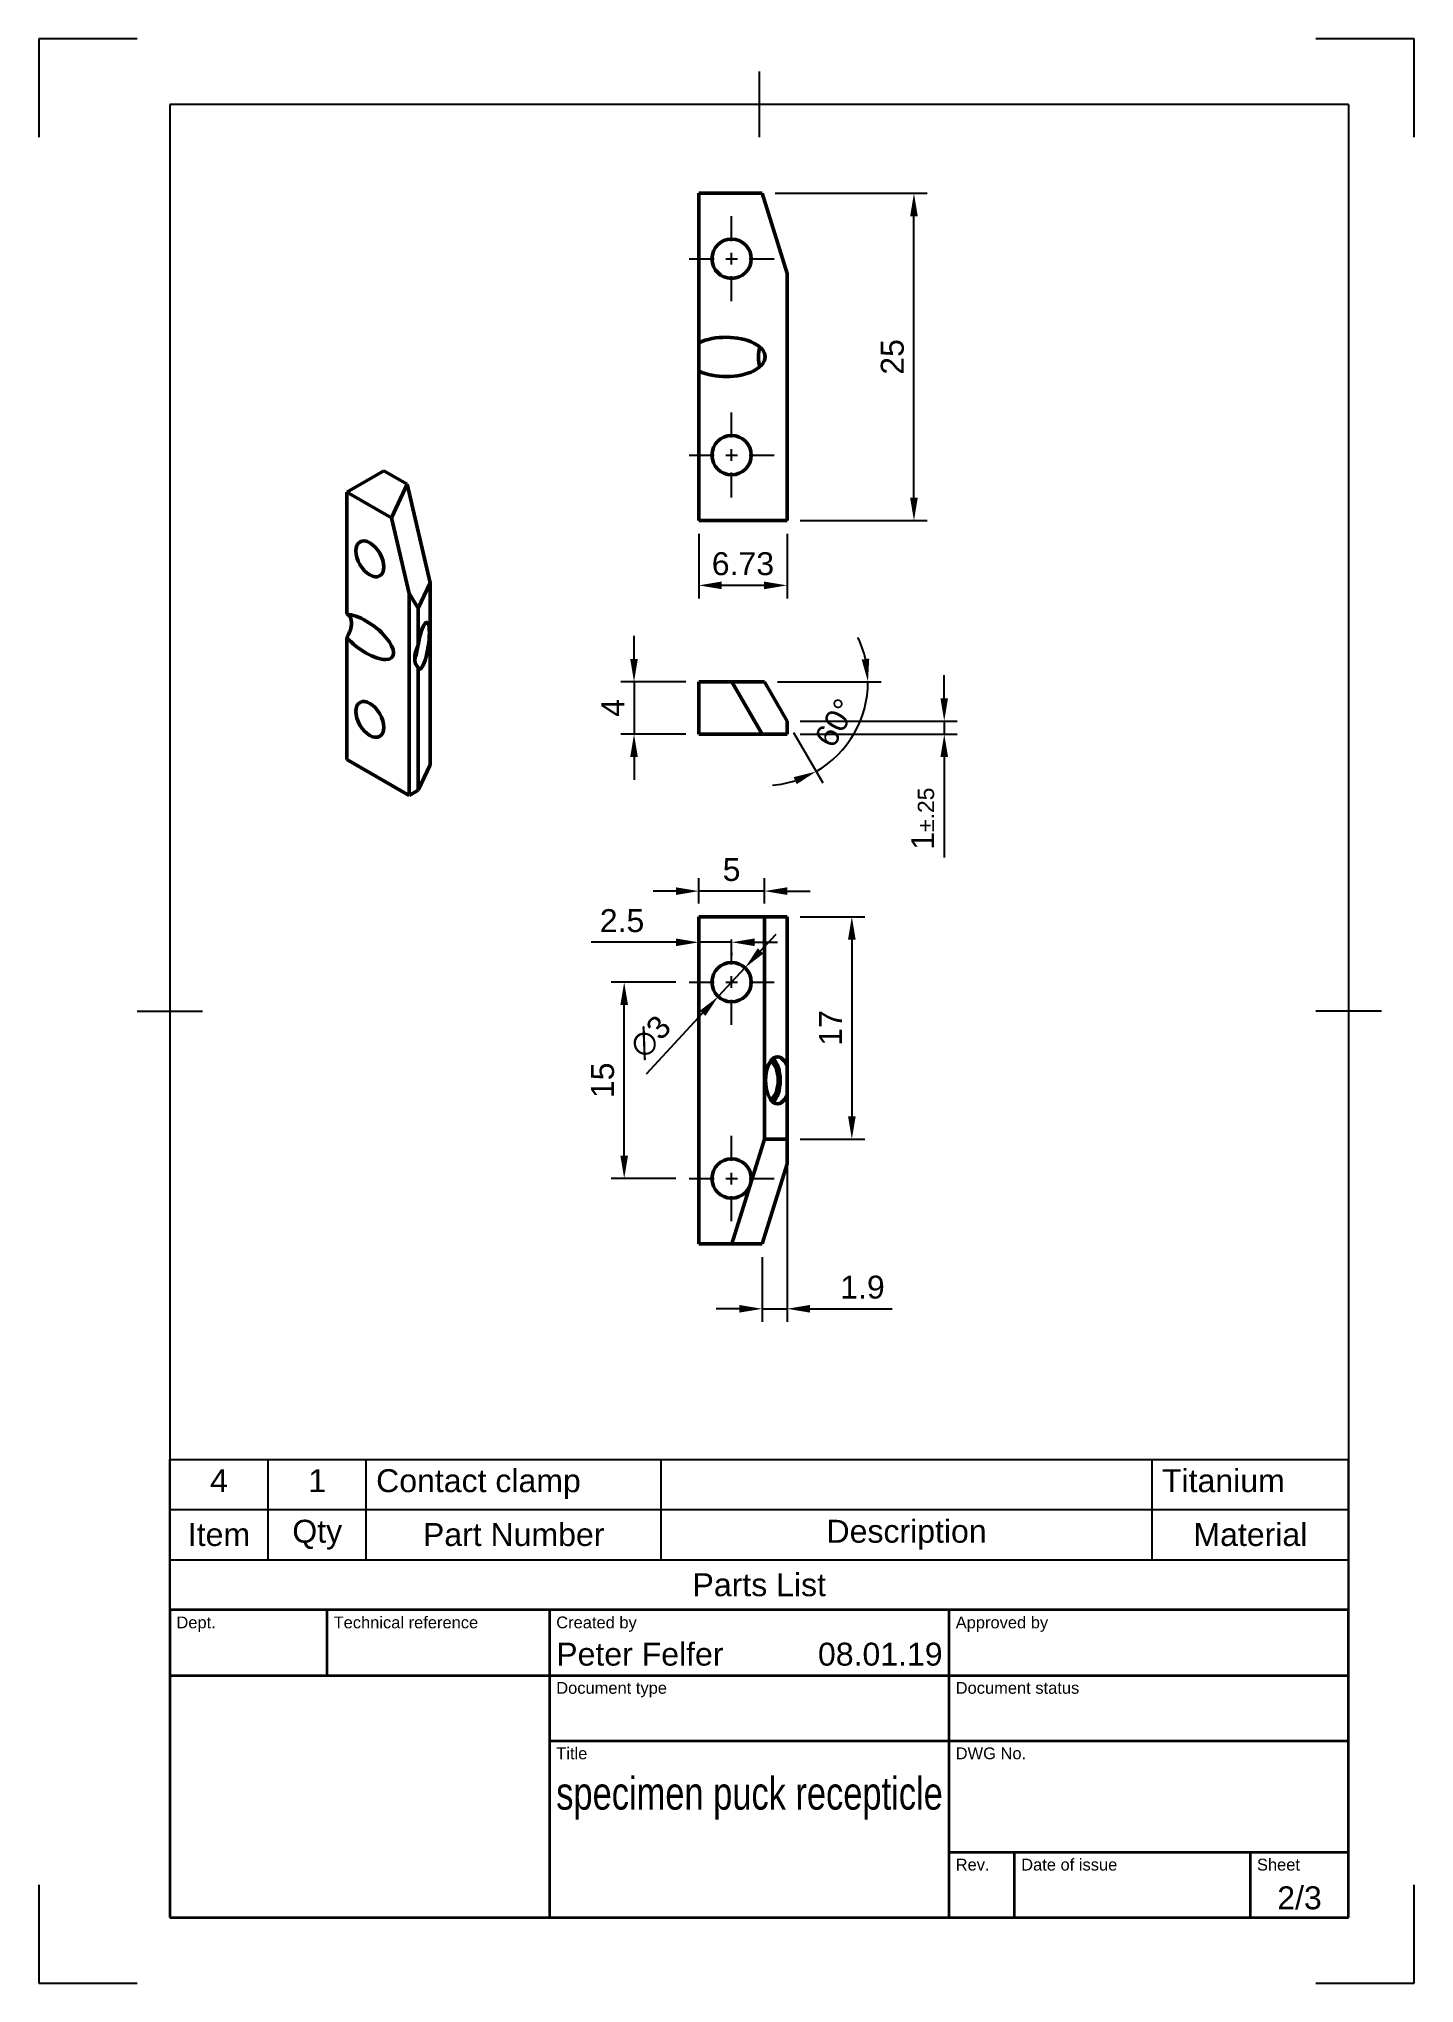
# Model space of a CAD drawing. Header units: millimetres. Extents: x 0 to 210, y 0 to 297.
import ezdxf
from ezdxf.enums import TextEntityAlignment as Align

# ---------------------------------------------------------------- set-up
doc = ezdxf.new("R2010")
doc.units = ezdxf.units.MM
doc.header["$LTSCALE"] = 0.75
doc.linetypes.add('CENTER2', pattern=[28.575, 19.05, -3.175, 3.175, -3.175])
for name, color, linetype, lineweight in [('Border', 7, 'Continuous', 25), ('FD_Dimensions', 7, 'Continuous', 25), ('Parts Lists', 7, 'Continuous', 25), ('Smart Centers', 7, 'CENTER2', 25), ('TitleBlock', 7, 'Continuous', 35), ('Visible', 7, 'Continuous', 50)]:
    doc.layers.add(name, color=color, linetype=linetype, lineweight=lineweight)
doc.styles.add('FusionTitle', font='')
doc.styles.get("Standard").update_dxf_attribs({"font": 'arial.ttf'})
doc.styles.get('FusionTitle').set_extended_font_data('Arial Unicode MS')
doc.dimstyles.new('Dim-ISO-25', dxfattribs={"dimtxt": 3.5, "dimasz": 3.5, "dimexe": 2, "dimexo": 2, "dimgap": 1.5, "dimtad": 1, "dimzin": 12, "dimdsep": 46, "dimtxsty": 'Standard', "dimcen": 0, "dimazin": 3, "dimtp": 0.1, "dimtm": 0.1, "dimtfac": 0.714, "dimtmove": 0, "dimatfit": 3, "dimfxl": 1, "dimtzin": 12, "dimarcsym": 0})

# ---------------------------------------------------------------- blocks, each defined once
blk = doc.blocks.new('ISO_A4(P)_SHEET')
at = {"layer": 'Border'}
for p, q in [((15, 297), (0, 297)), ((0, 297), (0, 282)), ((210, 297), (195, 297)), ((210, 282), (210, 297)), ((110, 292), (110, 282)), ((200, 287), (20, 287)), ((20, 287), (20, 10)), ((200, 287), (200, 10)), ((15, 148.5), (25, 148.5)), ((205, 148.5), (195, 148.5)), ((0, 15), (0, 0)), ((210, 0), (210, 15)), ((20, 10), (200, 10)), ((0, 0), (15, 0)), ((195, 0), (210, 0))]:
    blk.add_line(p, q, dxfattribs=at)
blk = doc.blocks.new('ISO_TITLEBLOCK')
at = {"layer": 'TitleBlock'}
for p, q in [((0, 47), (-180, 47)), ((-180, 47), (-180, 0)), ((-156, 37), (-156, 47)), ((-122, 0), (-122, 47)), ((-61, 0), (-61, 47)), ((0, 0), (0, 47)), ((-180, 37), (0, 37)), ((-122, 27), (0, 27)), ((-61, 10), (0, 10)), ((-51, 0), (-51, 10)), ((-15, 0), (-15, 10)), ((-180, 0), (0, 0))]:
    blk.add_line(p, q, dxfattribs=at)
at = {"layer": 'TitleBlock', "style": 'FusionTitle'}
for s, p in [('Dept.', (-179, 46)), ('Technical reference', (-155, 46)), ('Created by', (-121, 46)), ('Approved by', (-60, 46)), ('Document type', (-121, 36)), ('Document status', (-60, 36)), ('Title', (-121, 26)), ('DWG No.', (-60, 26)), ('Rev.', (-60, 9)), ('Date of issue', (-50, 9)), ('Sheet', (-14, 9))]:
    blk.add_text(s, height=1.8, dxfattribs=at).set_placement(p, align=Align.TOP_LEFT)
for tag, p, height in [('DEPT', (-179, 38.5), 3.5), ('TECHNICAL_REFERENCE', (-155, 38.5), 3.5), ('CREATED_BY', (-121, 38.5), 3.5), ('APPROVED_BY', (-60, 38.5), 3.5), ('DOCUMENT_TYPE', (-121, 28.5), 3.5), ('DOCUMENT_STATUS', (-60, 28.5), 3.5), ('TITLE_1', (-121, 16.5), 5), ('TITLE_2', (-121, 9), 5), ('TITLE_3', (-121, 1.5), 5), ('DATE_OF_ISSUE', (-50, 1.5), 3.5)]:
    blk.add_attdef(tag, p, '', height=height, dxfattribs=at)
for tag, p in [('CREATED_DATE', (-62, 38.5)), ('APPROVED_DATE', (-1, 38.5))]:
    blk.add_attdef(tag, text='', height=3.5, dxfattribs=at).set_placement(p, align=Align.RIGHT)
for tag, height, p in [('DRAWING_NUMBER', 5, (-30.5, 16.6)), ('REV', 3.5, (-56, 3.1)), ('SHEET', 3.5, (-7.5, 3.1))]:
    blk.add_attdef(tag, text='', height=height, dxfattribs=at).set_placement(p, align=Align.MIDDLE)
blk = doc.blocks.new('*T7')
at = {"layer": 'Parts Lists', "color": 0, "linetype": 'ByBlock', "lineweight": -2, "transparency": 16777216}
for p, q in [((0, 23), (180, 23)), ((0, 0), (0, 23)), ((15, 7.666667), (15, 23)), ((30, 7.666667), (30, 23)), ((75, 7.666667), (75, 23)), ((150, 7.666667), (150, 23)), ((180, 0), (180, 23)), ((0, 15.333333), (180, 15.333333)), ((0, 7.666667), (180, 7.666667)), ((0, 0), (180, 0))]:
    blk.add_line(p, q, dxfattribs=at)
at = {"layer": 'Parts Lists', "color": 0, "transparency": 16777216, "char_height": 3.5}
for s, insert, width, attachment_point in [('4', (7.5, 21.5), 12, 2), ('1', (22.5, 21.5), 12, 2), ('Contact clamp', (31.5, 21.5), 42, 1), ('Titanium', (151.5, 21.5), 27, 1), ('Item', (7.5, 11.5), 12, 5), ('Qty', (22.5, 11.5), 12, 5), ('Part Number', (52.5, 11.5), 42, 5), ('Description', (112.5, 11.5), 72, 5), ('Material', (165, 11.5), 27, 5), ('Parts List', (90, 3.833333), 177, 5)]:
    blk.add_mtext(s, dxfattribs=dict(at, insert=insert, width=width, attachment_point=attachment_point))
blk = doc.blocks.new('*D23')
at = {"layer": 'Defpoints', "color": 0, "transparency": 16777216}
for p in [(110.446107, 273.41664), (133.622817, 273.41664), (114.241824, 223.41664)]:
    blk.add_point(p, dxfattribs=at)
at = {"layer": 'FD_Dimensions', "lineweight": -2, "transparency": 16777216}
for p, q in [((112.446107, 273.41664), (135.622817, 273.41664)), ((133.622817, 226.91664), (133.622817, 269.91664)), ((116.241824, 223.41664), (135.622817, 223.41664))]:
    blk.add_line(p, q, dxfattribs=at)
at = {"layer": 'FD_Dimensions', "transparency": 16777216}
for points in [[(133.039483, 269.91664), (134.20615, 269.91664), (133.622817, 273.41664)], [(133.039483, 226.91664), (134.20615, 226.91664), (133.622817, 223.41664)]]:
    blk.add_solid(points, dxfattribs=at)
at = {"layer": 'FD_Dimensions', "color": 0, "transparency": 16777216, "insert": (130.335811, 248.41664), "char_height": 3.5, "attachment_point": 5, "rotation": 90}
blk.add_mtext('25', dxfattribs=at)
blk = doc.blocks.new('*U9')
at = {"layer": 'Smart Centers', "color": 0, "ltscale": 0.75, "transparency": 16777216}
for p, q in [((0, 2.678906), (0, 6.5)), ((-6.5, 0), (-2.678906, 0)), ((2.678906, 0), (6.5, 0)), ((0, -6.5), (0, -2.678906))]:
    blk.add_line(p, q, dxfattribs=at)
at = {"layer": 'Smart Centers', "color": 0, "linetype": 'Continuous', "ltscale": 0.75, "transparency": 16777216}
for p, q in [((-0.892969, 0), (0.892969, 0)), ((0, -0.892969), (0, 0.892969))]:
    blk.add_line(p, q, dxfattribs=at)
blk = doc.blocks.new('*U10')
at = {"layer": 'Smart Centers', "color": 0, "ltscale": 0.75, "transparency": 16777216}
for p, q in [((0, 2.678906), (0, 6.5)), ((-6.5, 0), (-2.678906, 0)), ((2.678906, 0), (6.5, 0)), ((0, -6.5), (0, -2.678906))]:
    blk.add_line(p, q, dxfattribs=at)
at = {"layer": 'Smart Centers', "color": 0, "linetype": 'Continuous', "ltscale": 0.75, "transparency": 16777216}
for p, q in [((-0.892969, 0), (0.892969, 0)), ((0, -0.892969), (0, 0.892969))]:
    blk.add_line(p, q, dxfattribs=at)
blk = doc.blocks.new('*U11')
at = {"layer": 'Smart Centers', "color": 0, "ltscale": 0.75, "transparency": 16777216}
for p, q in [((0, 2.678906), (0, 6.5)), ((-6.5, 0), (-2.678906, 0)), ((2.678906, 0), (6.5, 0)), ((0, -6.5), (0, -2.678906))]:
    blk.add_line(p, q, dxfattribs=at)
at = {"layer": 'Smart Centers', "color": 0, "linetype": 'Continuous', "ltscale": 0.75, "transparency": 16777216}
for p, q in [((-0.892969, 0), (0.892969, 0)), ((0, -0.892969), (0, 0.892969))]:
    blk.add_line(p, q, dxfattribs=at)
blk = doc.blocks.new('*U12')
at = {"layer": 'Smart Centers', "color": 0, "ltscale": 0.75, "transparency": 16777216}
for p, q in [((0, 2.678906), (0, 6.5)), ((-6.5, 0), (-2.678906, 0)), ((2.678906, 0), (6.5, 0)), ((0, -6.5), (0, -2.678906))]:
    blk.add_line(p, q, dxfattribs=at)
at = {"layer": 'Smart Centers', "color": 0, "linetype": 'Continuous', "ltscale": 0.75, "transparency": 16777216}
for p, q in [((-0.892969, 0), (0.892969, 0)), ((0, -0.892969), (0, 0.892969))]:
    blk.add_line(p, q, dxfattribs=at)
blk = doc.blocks.new('*D24')
at = {"layer": 'Defpoints', "color": 0, "transparency": 16777216}
for p in [(100.777722, 223.41664), (114.241824, 223.41664), (100.777722, 213.517145)]:
    blk.add_point(p, dxfattribs=at)
at = {"layer": 'FD_Dimensions', "lineweight": -2, "transparency": 16777216}
for p, q in [((100.777722, 221.41664), (100.777722, 211.517145)), ((114.241824, 221.41664), (114.241824, 211.517145)), ((110.741824, 213.517145), (104.277722, 213.517145))]:
    blk.add_line(p, q, dxfattribs=at)
at = {"layer": 'FD_Dimensions', "transparency": 16777216}
for points in [[(104.277722, 214.100478), (104.277722, 212.933812), (100.777722, 213.517145)], [(110.741824, 214.100478), (110.741824, 212.933812), (114.241824, 213.517145)]]:
    blk.add_solid(points, dxfattribs=at)
at = {"layer": 'FD_Dimensions', "color": 0, "transparency": 16777216, "insert": (107.509773, 216.805344), "char_height": 3.5, "attachment_point": 5}
blk.add_mtext('6.73', dxfattribs=at)
blk = doc.blocks.new('*D25')
at = {"layer": 'Defpoints', "color": 0, "transparency": 16777216}
for p in [(100.777722, 198.788241), (90.878227, 190.788241), (100.777722, 190.788241)]:
    blk.add_point(p, dxfattribs=at)
at = {"layer": 'FD_Dimensions', "lineweight": -2, "transparency": 16777216}
for p, q in [((90.878227, 202.288241), (90.878227, 205.788241)), ((98.777722, 198.788241), (88.878227, 198.788241)), ((90.878227, 198.788241), (90.878227, 190.788241)), ((98.777722, 190.788241), (88.878227, 190.788241)), ((90.878227, 187.288241), (90.878227, 183.788241))]:
    blk.add_line(p, q, dxfattribs=at)
at = {"layer": 'FD_Dimensions', "transparency": 16777216}
for points in [[(90.294894, 202.288241), (91.46156, 202.288241), (90.878227, 198.788241)], [(90.294894, 187.288241), (91.46156, 187.288241), (90.878227, 190.788241)]]:
    blk.add_solid(points, dxfattribs=at)
at = {"layer": 'FD_Dimensions', "color": 0, "transparency": 16777216, "insert": (87.628227, 194.788241), "char_height": 3.5, "attachment_point": 5, "rotation": 90}
blk.add_mtext('4', dxfattribs=at)
blk = doc.blocks.new('*D26')
at = {"layer": 'Defpoints', "color": 0, "transparency": 16777216}
for p in [(89.378227, 152.908902), (99.277722, 152.908902), (99.277722, 122.908902)]:
    blk.add_point(p, dxfattribs=at)
at = {"layer": 'FD_Dimensions', "lineweight": -2, "transparency": 16777216}
for p, q in [((97.277722, 152.908902), (87.378227, 152.908902)), ((89.378227, 126.408902), (89.378227, 149.408902)), ((97.277722, 122.908902), (87.378227, 122.908902))]:
    blk.add_line(p, q, dxfattribs=at)
at = {"layer": 'FD_Dimensions', "transparency": 16777216}
for points in [[(88.794894, 149.408902), (89.96156, 149.408902), (89.378227, 152.908902)], [(88.794894, 126.408902), (89.96156, 126.408902), (89.378227, 122.908902)]]:
    blk.add_solid(points, dxfattribs=at)
at = {"layer": 'FD_Dimensions', "color": 0, "transparency": 16777216, "insert": (86.091221, 137.908902), "char_height": 3.5, "attachment_point": 5, "rotation": 90}
blk.add_mtext('15', dxfattribs=at)
blk = doc.blocks.new('*D27')
at = {"layer": 'Defpoints', "color": 0, "transparency": 16777216}
for p in [(100.777722, 158.996939), (100.777722, 158.996939), (105.777722, 159.408902)]:
    blk.add_point(p, dxfattribs=at)
at = {"layer": 'FD_Dimensions', "lineweight": -2, "transparency": 16777216}
for p, q in [((97.277722, 158.996939), (84.319673, 158.996939)), ((105.777722, 158.996939), (100.777722, 158.996939)), ((109.277722, 158.996939), (112.777722, 158.996939)), ((105.777722, 157.408902), (105.777722, 156.996939))]:
    blk.add_line(p, q, dxfattribs=at)
at = {"layer": 'FD_Dimensions', "transparency": 16777216}
for points in [[(97.277722, 159.580272), (97.277722, 158.413606), (100.777722, 158.996939)], [(109.277722, 159.580272), (109.277722, 158.413606), (105.777722, 158.996939)]]:
    blk.add_solid(points, dxfattribs=at)
at = {"layer": 'FD_Dimensions', "color": 0, "transparency": 16777216, "insert": (89.048697, 162.283944), "char_height": 3.5, "attachment_point": 5}
blk.add_mtext('2.5', dxfattribs=at)
blk = doc.blocks.new('*D28')
at = {"layer": 'Defpoints', "color": 0, "transparency": 16777216}
for p in [(114.241824, 162.908902), (114.241824, 128.908902), (124.141318, 128.908902)]:
    blk.add_point(p, dxfattribs=at)
at = {"layer": 'FD_Dimensions', "lineweight": -2, "transparency": 16777216}
for p, q in [((116.241824, 162.908902), (126.141318, 162.908902)), ((124.141318, 159.408902), (124.141318, 132.408902)), ((116.241824, 128.908902), (126.141318, 128.908902))]:
    blk.add_line(p, q, dxfattribs=at)
at = {"layer": 'FD_Dimensions', "transparency": 16777216}
for points in [[(123.557985, 159.408902), (124.724652, 159.408902), (124.141318, 162.908902)], [(123.557985, 132.408902), (124.724652, 132.408902), (124.141318, 128.908902)]]:
    blk.add_solid(points, dxfattribs=at)
at = {"layer": 'FD_Dimensions', "color": 0, "transparency": 16777216, "insert": (120.884156, 145.908902), "char_height": 3.5, "attachment_point": 5, "rotation": 90}
blk.add_mtext('17', dxfattribs=at)
blk = doc.blocks.new('*D29')
at = {"layer": 'Defpoints', "color": 0, "transparency": 16777216}
for p in [(105.827305, 198.788241), (110.777722, 198.788241), (110.777722, 198.788241), (114.241824, 192.788241), (122.900908, 188.61568)]:
    blk.add_point(p, dxfattribs=at)
at = {"layer": 'FD_Dimensions', "lineweight": -2, "transparency": 16777216}
for p, q in [((112.777722, 198.788241), (128.603417, 198.788241)), ((115.241824, 191.05619), (119.690569, 183.350736))]:
    blk.add_line(p, q, dxfattribs=at)
for start, end in [(12.697463, 25.394926), (300, 360), (274.605074, 287.302537)]:
    blk.add_arc((110.777722, 198.788241), 15.825695, start, end, dxfattribs=at)
at = {"layer": 'FD_Dimensions', "transparency": 16777216}
for points in [[(126.796144, 202.331281), (125.636632, 202.202271), (126.603417, 198.788241)], [(115.25054, 184.213032), (115.71857, 183.14436), (118.690569, 185.082787)]]:
    blk.add_solid(points, dxfattribs=at)
at = {"layer": 'FD_Dimensions', "color": 0, "transparency": 16777216, "insert": (121.636546, 192.518896), "char_height": 3.5, "attachment_point": 5, "rotation": 59.99998843}
blk.add_mtext('60°', dxfattribs=at)
blk = doc.blocks.new('*D30')
at = {"layer": 'Defpoints', "color": 0, "transparency": 16777216}
for p in [(107.819383, 155.106997), (103.736061, 150.710807)]:
    blk.add_point(p, dxfattribs=at)
at = {"layer": 'FD_Dimensions', "lineweight": -2, "transparency": 16777216}
for p, q in [((110.20132, 157.671441), (112.583258, 160.235885)), ((107.819383, 155.106997), (103.736061, 150.710807)), ((92.774321, 138.909166), (101.354124, 148.146363))]:
    blk.add_line(p, q, dxfattribs=at)
at = {"layer": 'FD_Dimensions', "transparency": 16777216}
for points in [[(109.773913, 158.068431), (110.628727, 157.274452), (107.819383, 155.106997)], [(100.926716, 148.543353), (101.781531, 147.749373), (103.736061, 150.710807)]]:
    blk.add_solid(points, dxfattribs=at)
at = {"layer": 'FD_Dimensions', "color": 0, "transparency": 16777216, "insert": (93.391525, 144.547393), "char_height": 3.5, "attachment_point": 5, "rotation": 47.11305308}
blk.add_mtext('∅3', dxfattribs=at)
blk = doc.blocks.new('*D31')
at = {"layer": 'Defpoints', "color": 0, "transparency": 16777216}
for p in [(100.777722, 166.811048), (100.777722, 162.908902), (110.777722, 162.908902)]:
    blk.add_point(p, dxfattribs=at)
at = {"layer": 'FD_Dimensions', "lineweight": -2, "transparency": 16777216}
for p, q in [((97.277722, 166.811048), (93.777722, 166.811048)), ((100.777722, 164.908902), (100.777722, 168.811048)), ((110.777722, 166.811048), (100.777722, 166.811048)), ((110.777722, 164.908902), (110.777722, 168.811048)), ((114.277722, 166.811048), (117.777722, 166.811048))]:
    blk.add_line(p, q, dxfattribs=at)
at = {"layer": 'FD_Dimensions', "transparency": 16777216}
for points in [[(97.277722, 167.394381), (97.277722, 166.227714), (100.777722, 166.811048)], [(114.277722, 167.394381), (114.277722, 166.227714), (110.777722, 166.811048)]]:
    blk.add_solid(points, dxfattribs=at)
at = {"layer": 'FD_Dimensions', "color": 0, "transparency": 16777216, "insert": (105.777722, 170.090891), "char_height": 3.5, "attachment_point": 5}
blk.add_mtext('5', dxfattribs=at)
blk = doc.blocks.new('*D32')
at = {"layer": 'Defpoints', "color": 0, "transparency": 16777216}
for p in [(114.241824, 128.908902), (110.446107, 112.908902), (114.241824, 103.009407)]:
    blk.add_point(p, dxfattribs=at)
at = {"layer": 'FD_Dimensions', "lineweight": -2, "transparency": 16777216}
for p, q in [((114.241824, 126.908902), (114.241824, 101.009407)), ((110.446107, 110.908902), (110.446107, 101.009407)), ((106.946107, 103.009407), (103.446107, 103.009407)), ((110.446107, 103.009407), (114.241824, 103.009407)), ((117.741824, 103.009407), (130.291619, 103.009407))]:
    blk.add_line(p, q, dxfattribs=at)
at = {"layer": 'FD_Dimensions', "transparency": 16777216}
for points in [[(106.946107, 103.59274), (106.946107, 102.426074), (110.446107, 103.009407)], [(117.741824, 103.59274), (117.741824, 102.426074), (114.241824, 103.009407)]]:
    blk.add_solid(points, dxfattribs=at)
at = {"layer": 'FD_Dimensions', "color": 0, "transparency": 16777216, "insert": (125.766721, 106.296413), "char_height": 3.5, "attachment_point": 5}
blk.add_mtext('1.9', dxfattribs=at)
blk = doc.blocks.new('*D33')
at = {"layer": 'Defpoints', "color": 0, "transparency": 16777216}
for p in [(114.241824, 192.788241), (114.241824, 190.788241), (138.248083, 190.788241)]:
    blk.add_point(p, dxfattribs=at)
at = {"layer": 'FD_Dimensions', "lineweight": -2, "transparency": 16777216}
for p, q in [((138.248083, 196.288241), (138.248083, 199.788241)), ((116.241824, 192.788241), (140.248083, 192.788241)), ((116.241824, 190.788241), (140.248083, 190.788241)), ((138.248083, 192.788241), (138.248083, 190.788241)), ((138.248083, 187.288241), (138.248083, 171.971999))]:
    blk.add_line(p, q, dxfattribs=at)
at = {"layer": 'FD_Dimensions', "transparency": 16777216}
for points in [[(137.66475, 196.288241), (138.831416, 196.288241), (138.248083, 192.788241)], [(137.66475, 187.288241), (138.831416, 187.288241), (138.248083, 190.788241)]]:
    blk.add_solid(points, dxfattribs=at)
at = {"layer": 'FD_Dimensions', "color": 0, "transparency": 16777216, "insert": (134.969613, 177.88012), "char_height": 3.5, "attachment_point": 5, "rotation": 90}
blk.add_mtext('1{\\H2.499;±.25}', dxfattribs=at)

msp = doc.modelspace()

# ---------------------------------------------------------------- linework, layer by layer
at = {"layer": 'Visible', "extrusion": (-1e-16, -1, 0)}
for p, q in [((100.777722, 273.41664), (100.777722, 250.586354)), ((100.777722, 273.41664), (110.446107, 273.41664)), ((110.446107, 273.41664), (114.241824, 261.148691)), ((114.241824, 261.148691), (114.241824, 223.41664)), ((100.777722, 246.246926), (100.777722, 250.586354)), ((100.777722, 246.246926), (100.777722, 223.41664)), ((114.241824, 223.41664), (100.777722, 223.41664))]:
    msp.add_line(p, q, dxfattribs=at)
at = {"layer": 'Visible', "extrusion": (-1e-16, -0.817547, -0.575862)}
for p, q in [((52.656371, 231.034441), (46.999517, 227.776875)), ((56.226965, 228.978272), (52.656371, 231.034441)), ((53.836097, 223.83995), (56.226965, 228.978272)), ((56.226965, 228.978272), (59.727439, 213.88173)), ((46.999517, 227.776875), (46.999517, 209.11204)), ((46.999517, 227.776875), (53.836097, 223.83995)), ((53.836097, 223.83995), (56.520074, 212.264724)), ((57.934288, 210.027988), (59.727439, 213.88173)), ((59.727439, 213.88173), (59.727439, 186.085128)), ((56.520074, 212.264724), (56.520074, 181.416994)), ((57.934288, 210.027988), (56.520074, 212.264724)), ((57.934288, 204.382162), (57.934288, 210.027988)), ((46.999517, 205.564354), (46.999517, 186.899519)), ((57.934288, 182.231386), (57.934288, 200.957966)), ((56.520074, 181.416994), (46.999517, 186.899519)), ((59.727439, 186.085128), (57.934288, 182.231386)), ((57.934288, 182.231386), (56.520074, 181.416994))]:
    msp.add_line(p, q, dxfattribs=at)
at = {"layer": 'Visible', "extrusion": (0, -2.967e-13, -1)}
for p, q in [((105.827305, 198.788241), (100.777722, 198.788241)), ((100.777722, 198.788241), (100.777722, 190.788241)), ((110.446107, 190.788241), (105.827305, 198.788241)), ((105.827305, 198.788241), (110.777722, 198.788241)), ((114.241824, 192.788241), (110.777722, 198.788241)), ((100.777722, 190.788241), (110.446107, 190.788241)), ((110.446107, 190.788241), (114.241824, 190.788241)), ((114.241824, 192.788241), (114.241824, 190.788241))]:
    msp.add_line(p, q, dxfattribs=at)
at = {"layer": 'Visible', "extrusion": (0, 1, -5.933e-13)}
for p, q in [((100.777722, 112.908902), (100.777722, 162.908902)), ((100.777722, 162.908902), (110.777722, 162.908902)), ((110.777722, 128.908902), (110.777722, 162.908902)), ((110.777722, 162.908902), (114.241824, 162.908902)), ((114.241824, 162.908902), (114.241824, 140.003091)), ((114.241824, 140.003091), (114.241824, 135.814713)), ((114.241824, 135.814713), (114.241824, 128.908902)), ((105.827305, 112.908902), (110.777722, 128.908902)), ((114.241824, 128.908902), (110.777722, 128.908902)), ((114.241824, 128.908902), (114.241824, 125.176851)), ((110.446107, 112.908902), (114.241824, 125.176851)), ((105.827305, 112.908902), (100.777722, 112.908902)), ((110.446107, 112.908902), (105.827305, 112.908902))]:
    msp.add_line(p, q, dxfattribs=at)
at = {"layer": 'Visible', "extrusion": (0, 0, -1)}
for centre in [(-105.777722, 263.41664), (-105.777722, 233.41664)]:
    msp.add_circle(centre, 3, dxfattribs=at)
at = {"layer": 'Visible', "extrusion": (1e-16, 0, -1)}
for centre in [(-105.777722, 152.908902), (-105.777722, 122.908902)]:
    msp.add_circle(centre, 3, dxfattribs=at)
at = {"layer": 'Visible', "extrusion": (0, 0, -1)}
for centre, major_axis, ratio, start_param, end_param in [((104.921315, 248.41664), (-6, 0), 0.5000000006, 0.8084794834, 5.4747058238), ((111.392081, 248.41664), (0, 3), 0.5000000006, 4.1823132318, 5.242464729), ((50.535051, 217.565425), (-1.497097, 2.59975), 0.5780931159, 3.1415926536, 9.4247779608), ((50.535051, 193.039012), (-1.497097, 2.59975), 0.5780931159, 3.1415926536, 9.4247779608)]:
    msp.add_ellipse(centre, major_axis=major_axis, ratio=ratio, start_param=start_param, end_param=end_param, dxfattribs=at)
at = {"layer": 'Visible', "extrusion": (3e-16, 2e-16, -1)}
msp.add_ellipse((49.92948, 205.650944), major_axis=(-4.060233, 3.049564), ratio=0.4035501046, start_param=0.5141821493, end_param=5.1804084896, dxfattribs=at)
at = {"layer": 'Visible'}
for centre, major_axis, ratio, start_param, end_param in [((45.307902, 206.364061), (1.955283, 2.603292), 0.5667519773, -1.4549064032, 0.1620525636), ((57.146681, 204.537317), (0.457491, 2.964912), 0.2115967656, 4.134130886, 4.4552246463), ((111.392081, 137.908902), (0, 3), 0.5000000006, 3.3672255162, 6.0575524445)]:
    msp.add_ellipse(centre, major_axis=major_axis, ratio=ratio, start_param=start_param, end_param=end_param, dxfattribs=at)
at = {"layer": 'Visible', "extrusion": (1e-16, -1e-16, -1)}
msp.add_ellipse((58.692163, 204.298847), major_axis=(0.548989, 3.557894), ratio=0.2115967656, start_param=4.7031574458, end_param=9.7446616765, dxfattribs=at)
at = {"layer": 'Visible', "extrusion": (1e-16, 2e-16, -1)}
msp.add_ellipse((60.325156, 204.046873), major_axis=(2.34634, 3.123951), ratio=0.5667519773, start_param=3.1671790352, end_param=4.4088601117, dxfattribs=at)
at = {"layer": 'Visible', "extrusion": (0, -2e-16, -1)}
msp.add_ellipse((57.146681, 204.537317), major_axis=(0.548989, 3.557894), ratio=0.2115967656, start_param=1.6163807287, end_param=2.24833895, dxfattribs=at)
at = {"layer": 'Visible', "extrusion": (1e-16, 0, -1)}
for centre, start_param, end_param in [((112.777722, 137.908902), 2.191636865, 7.2331410958), ((111.392081, 137.908902), 0.3950996666, 2.746492987)]:
    msp.add_ellipse(centre, major_axis=(0, 3.6), ratio=0.5000000006, start_param=start_param, end_param=end_param, dxfattribs=at)

# ---------------------------------------------------------------- block references
msp.add_blockref('*T7', (20, 57))
at = {"layer": 'Border'}
msp.add_blockref('ISO_A4(P)_SHEET', (0, 0), dxfattribs=at)
at = {"layer": 'Smart Centers', "ltscale": 0.75}
for name, p in [('*U9', (105.777722, 263.41664)), ('*U10', (105.777722, 233.41664)), ('*U11', (105.777722, 152.908902)), ('*U12', (105.777722, 122.908902))]:
    msp.add_blockref(name, p, dxfattribs=at)
at = {"layer": 'TitleBlock'}
ref = msp.add_blockref('ISO_TITLEBLOCK', (200, 10), dxfattribs=at)
ref.add_attrib('CREATED_DATE', '08.01.19', dxfattribs={"height": 3.5, "style": 'FusionTitle'}).set_placement((138, 48.5), align=Align.RIGHT)
ref.add_attrib('SHEET', '2/3', dxfattribs={"height": 3.5, "style": 'FusionTitle'}).set_placement((192.5, 13.1), align=Align.MIDDLE)
ref.add_attrib('TITLE_1', 'specimen puck recepticle', (79, 26.5), dxfattribs={"height": 5, "style": 'FusionTitle', "width": 0.752796})
ref.add_attrib('CREATED_BY', 'Peter Felfer', (79, 48.5), dxfattribs={"height": 3.5, "style": 'FusionTitle'})

# ---------------------------------------------------------------- dimensions: what is measured, and where the dimension line sits
at = {"layer": 'FD_Dimensions'}
for base, p1, p2, angle, picture, middle in [((133.622817, 273.41664), (114.241824, 223.41664), (110.446107, 273.41664), 270, '*D23', (130.335811, 248.41664)), ((90.878227, 190.788241), (100.777722, 198.788241), (100.777722, 190.788241), 90, '*D25', (87.628227, 194.788241)), ((100.777722, 166.811048), (110.777722, 162.908902), (100.777722, 162.908902), 180, '*D31', (105.777722, 170.090891)), ((100.777722, 158.996939), (105.777722, 159.408902), (100.777722, 158.996939), 180, '*D27', (89.048697, 162.283944)), ((124.141318, 128.908902), (114.241824, 162.908902), (114.241824, 128.908902), 90, '*D28', (120.884156, 145.908902)), ((89.378227, 152.908902), (99.277722, 122.908902), (99.277722, 152.908902), 90, '*D26', (86.091221, 137.908902))]:
    dim = msp.add_linear_dim(base=base, p1=p1, p2=p2, angle=angle, dimstyle='Dim-ISO-25', override={"dimlfac": 0.5, "dimclrd": 256, "dimclre": 256}, dxfattribs=at)
    dim.commit()
    dim.dimension.update_dxf_attribs({"geometry": picture, "text_midpoint": middle})
for base, p1, p2, picture, middle in [((100.777722, 213.517145), (114.241824, 223.41664), (100.777722, 223.41664), '*D24', (107.509773, 216.805344)), ((114.241824, 103.009407), (110.446107, 112.908902), (114.241824, 128.908902), '*D32', (125.766721, 106.296413))]:
    dim = msp.add_linear_dim(base=base, p1=p1, p2=p2, dimstyle='Dim-ISO-25', override={"dimlfac": 0.5, "dimclrd": 256, "dimclre": 256}, dxfattribs=at)
    dim.commit()
    dim.dimension.update_dxf_attribs({"geometry": picture, "text_midpoint": middle})
dim = msp.add_angular_dim_2l(base=(122.900908, 188.61568), line1=((105.827305, 198.788241), (110.777722, 198.788241)), line2=((114.241824, 192.788241), (110.777722, 198.788241)), dimstyle='Dim-ISO-25', override={"dimlfac": 0.5, "dimpost": '', "dimclrd": 256, "dimclre": 256}, dxfattribs=at)
dim.commit()
dim.dimension.update_dxf_attribs({"geometry": '*D29', "text_midpoint": (121.636546, 192.518896)})
dim = msp.add_aligned_dim(p1=(114.241824, 192.788241), p2=(114.241824, 190.788241), distance=24.006259, dimstyle='Dim-ISO-25', override={"dimgap": 1.5, "dimlfac": 0.5, "dimclrd": 256, "dimclre": 256, "dimtol": 1, "dimlim": 0, "dimtp": 0.25, "dimtm": 0.25}, dxfattribs=at)
dim.commit()
dim.dimension.update_dxf_attribs({"geometry": '*D33', "text_midpoint": (134.969613, 177.88012)})
dim = msp.add_diameter_dim_2p(p1=(107.819383, 155.106997), p2=(103.736061, 150.710807), dimstyle='Dim-ISO-25', override={"dimlfac": 0.5, "dimclrd": 256, "dimclre": 256}, dxfattribs=at)
dim.commit()
dim.dimension.update_dxf_attribs({"geometry": '*D30', "text_midpoint": (95.871629, 142.243793), "dimtype": 163})

doc.saveas('drawing.dxf')
